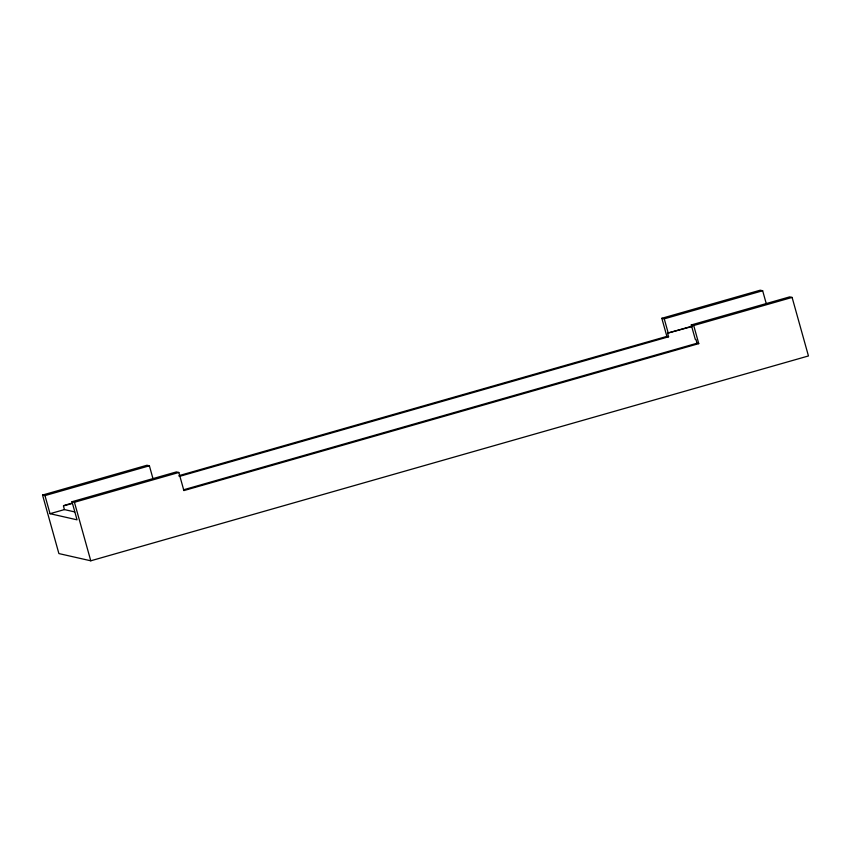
<?xml version="1.0" encoding="UTF-8"?>
<svg xmlns="http://www.w3.org/2000/svg" width="851" height="851" viewBox="0 0 851 851"><rect width="100%" height="100%" fill="white"/><g stroke="black" fill="none" stroke-linecap="round" stroke-linejoin="round"><path stroke-width="1.28" d="M691.267 324.965L693.703 325.518L698.756 343.623L697.033 343.23L696.022 339.613L695.31 339.443L691.267 324.965L789.685 296.882L792.111 297.425L808.45 355.952L90.77 560.798L58.889 553.575L42.55 495.048L146.957 465.252L149.393 465.795L153.095 479.07M691.767 326.252L667.578 333.156L668.588 336.783L666.876 336.39L661.823 318.295L760.23 290.202L762.666 290.755L766.368 304.02M42.55 495.048L44.975 495.601L149.393 465.795M661.823 318.295L664.248 318.838L762.666 290.755M44.975 495.601L50.039 513.696L77.047 519.823L71.995 501.728L176.412 471.922L178.838 472.475L183.89 490.58L698.756 343.623M71.995 501.728L74.431 502.281L178.838 472.475M693.703 325.518L792.111 297.425M63.974 505.451L71.58 503.271M72.303 503.441L63.421 505.973L64.431 509.589L74.728 511.919M667.578 333.156L692.48 326.422M178.848 475.688L666.876 336.39M179.284 476.443L668.588 336.783M50.039 513.696L64.431 509.589M183.454 489.825L697.033 343.23M664.248 318.838L668.29 333.315M74.431 502.281L90.77 560.798"/></g></svg>
